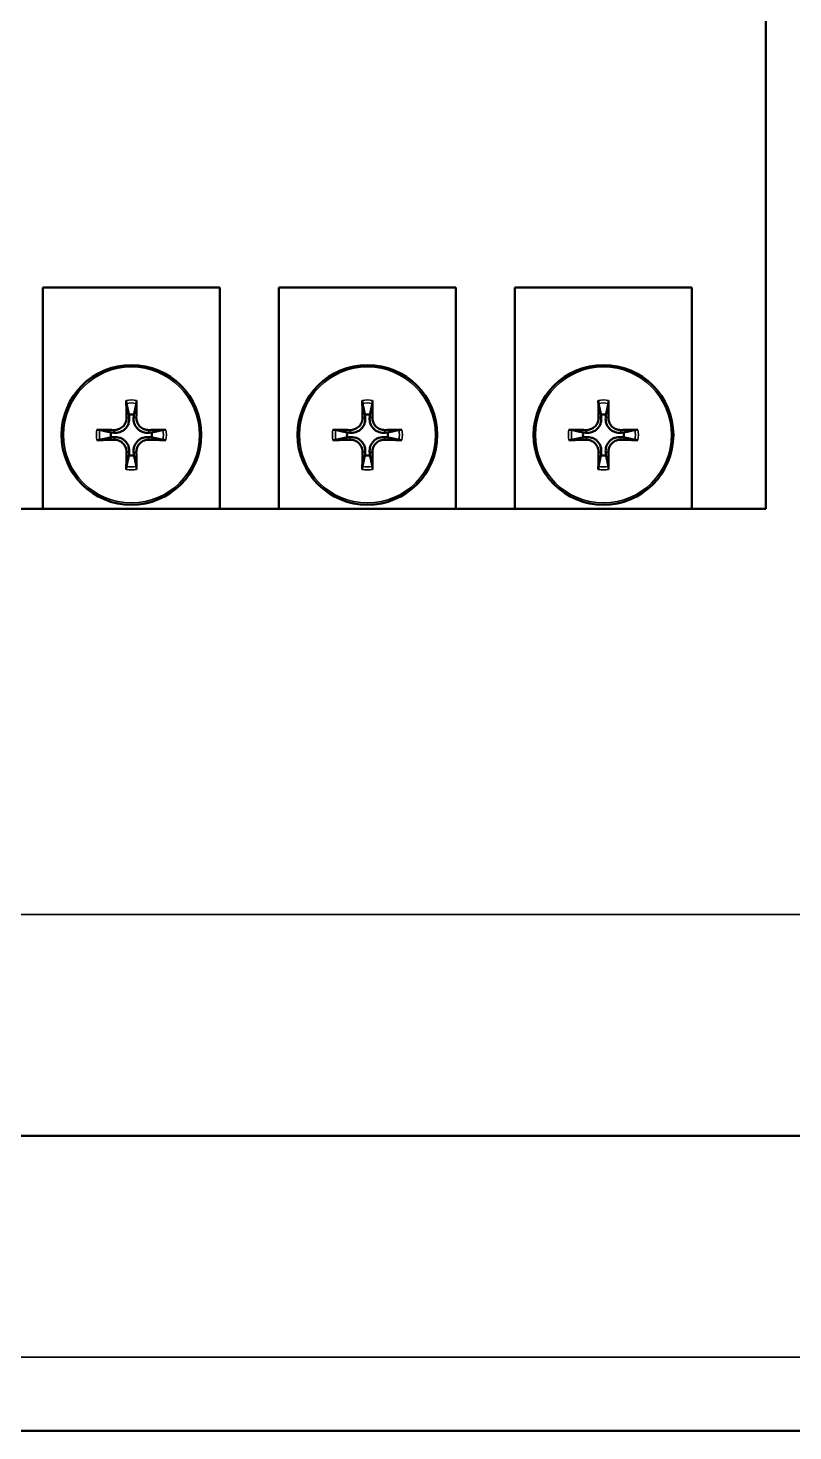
# Model space of a CAD drawing. Header units: millimetres. Extents: x 0 to 25230, y 0 to 17820.
# Drawn here: x 22126 to 22515, y 11733 to 12446 of the extents above; entities that cross this region are included whole.
import ezdxf

# ---------------------------------------------------------------- set-up
doc = ezdxf.new("R2010")
doc.units = ezdxf.units.MM
doc.header["$LTSCALE"] = 30
doc.layers.add('Видимые тонкие (ГОСТ)', color=7, linetype='Continuous', lineweight=35)
doc.layers.add('Видимый контур (ГОСТ)', color=7, linetype='Continuous', lineweight=50)

msp = doc.modelspace()

# ---------------------------------------------------------------- linework, layer by layer
at = {"layer": 'Видимые тонкие (ГОСТ)'}
for p, q in [((22175.7645, 12248.3154), (22177.136, 12248.3722)), ((22180.7421, 12248.3154), (22179.3706, 12248.3722)), ((22295.7645, 12248.3154), (22297.136, 12248.3722)), ((22300.7421, 12248.3154), (22299.3706, 12248.3722)), ((22415.7645, 12248.3154), (22417.136, 12248.3722)), ((22420.7421, 12248.3154), (22419.3706, 12248.3722)), ((22169.4741, 12242.025), (22169.4173, 12240.6535)), ((22169.4741, 12237.0474), (22169.4173, 12238.4189)), ((22187.0325, 12242.025), (22187.0893, 12240.6535)), ((22187.0325, 12237.0474), (22187.0893, 12238.4189)), ((22289.4741, 12242.025), (22289.4173, 12240.6535)), ((22289.4741, 12237.0474), (22289.4173, 12238.4189)), ((22307.0325, 12242.025), (22307.0893, 12240.6535)), ((22307.0325, 12237.0474), (22307.0893, 12238.4189)), ((22409.4741, 12242.025), (22409.4173, 12240.6535)), ((22409.4741, 12237.0474), (22409.4173, 12238.4189)), ((22427.0325, 12242.025), (22427.0893, 12240.6535)), ((22427.0325, 12237.0474), (22427.0893, 12238.4189)), ((22175.7645, 12230.757), (22177.136, 12230.7002)), ((22180.7421, 12230.757), (22179.3706, 12230.7002)), ((22295.7645, 12230.757), (22297.136, 12230.7002)), ((22300.7421, 12230.757), (22299.3706, 12230.7002)), ((22415.7645, 12230.757), (22417.136, 12230.7002)), ((22420.7421, 12230.757), (22419.3706, 12230.7002)), ((22710.7533, 11995.7862), (20790.7533, 11995.7862)), ((20790.7533, 11770.7862), (22710.7533, 11770.7862))]:
    msp.add_line(p, q, dxfattribs=at)
for centre in [(22178.2533, 12239.5362), (22298.2533, 12239.5362), (22418.2533, 12239.5362)]:
    msp.add_circle(centre, 34.57, dxfattribs=at)
for centre, radius, start, end in [((22178.2533, 12239.5362), 17.7496, 81.5059602, 98.4940398), ((22298.2533, 12239.5362), 17.7496, 81.5059602, 98.4940398), ((22418.2533, 12239.5362), 17.7496, 81.5059602, 98.4940398), ((22178.2533, 12239.5362), 16.2387, 81.1091, 98.8909), ((22298.2533, 12239.5362), 16.2387, 81.1091, 98.8909), ((22418.2533, 12239.5362), 16.2387, 81.1091, 98.8909), ((22178.2533, 12239.5362), 17.7496, 171.5059602, 188.4940398), ((22178.2533, 12239.5362), 16.2387, 171.1091, 188.8909), ((22178.2533, 12239.5362), 16.2387, 351.1091, 8.8909), ((22178.2533, 12239.5362), 17.7496, 351.5059602, 8.4940398), ((22298.2533, 12239.5362), 17.7496, 171.5059602, 188.4940398), ((22298.2533, 12239.5362), 16.2387, 171.1091, 188.8909), ((22298.2533, 12239.5362), 16.2387, 351.1091, 8.8909), ((22298.2533, 12239.5362), 17.7496, 351.5059602, 8.4940398), ((22418.2533, 12239.5362), 17.7496, 171.5059602, 188.4940398), ((22418.2533, 12239.5362), 16.2387, 171.1091, 188.8909), ((22418.2533, 12239.5362), 16.2387, 351.1091, 8.8909), ((22418.2533, 12239.5362), 17.7496, 351.5059602, 8.4940398), ((22178.2533, 12239.5362), 17.7496, 261.5059602, 278.4940398), ((22178.2533, 12239.5362), 16.2387, 261.1091, 278.8909), ((22298.2533, 12239.5362), 17.7496, 261.5059602, 278.4940398), ((22298.2533, 12239.5362), 16.2387, 261.1091, 278.8909), ((22418.2533, 12239.5362), 17.7496, 261.5059602, 278.4940398), ((22418.2533, 12239.5362), 16.2387, 261.1091, 278.8909)]:
    msp.add_arc(centre, radius, start, end, dxfattribs=at)
at = {"layer": 'Видимый контур (ГОСТ)'}
for p, q in [((22500.7533, 12202.0362), (22500.7533, 12577.0362)), ((22133.2533, 12314.5362), (22223.2533, 12314.5362)), ((22133.2533, 12202.0362), (22133.2533, 12314.5362)), ((22223.2533, 12314.5362), (22223.2533, 12202.0362)), ((22253.2533, 12314.5362), (22343.2533, 12314.5362)), ((22253.2533, 12202.0362), (22253.2533, 12314.5362)), ((22343.2533, 12314.5362), (22343.2533, 12202.0362)), ((22373.2533, 12314.5362), (22463.2533, 12314.5362)), ((22373.2533, 12202.0362), (22373.2533, 12314.5362)), ((22463.2533, 12314.5362), (22463.2533, 12202.0362)), ((22103.2533, 12202.0362), (22133.2533, 12202.0362)), ((22223.2533, 12202.0362), (22133.2533, 12202.0362)), ((22223.2533, 12202.0362), (22253.2533, 12202.0362)), ((22343.2533, 12202.0362), (22253.2533, 12202.0362)), ((22343.2533, 12202.0362), (22373.2533, 12202.0362)), ((22463.2533, 12202.0362), (22373.2533, 12202.0362)), ((22463.2533, 12202.0362), (22500.7533, 12202.0362)), ((22710.7533, 11883.2862), (20790.7533, 11883.2862)), ((20565.7533, 11733.2862), (22935.7533, 11733.2862))]:
    msp.add_line(p, q, dxfattribs=at)
for centre in [(22178.2533, 12239.5362), (22298.2533, 12239.5362), (22418.2533, 12239.5362)]:
    msp.add_circle(centre, 35.5283, dxfattribs=at)
for centre, start, end in [((22178.2533, 12239.5362), 83.1067235, 96.8932765), ((22298.2533, 12239.5362), 83.1067235, 96.8932765), ((22418.2533, 12239.5362), 83.1067235, 96.8932765), ((22178.2533, 12239.5362), 173.1067235, 186.8932765), ((22178.2533, 12239.5362), 353.1067235, 6.8932765), ((22298.2533, 12239.5362), 173.1067235, 186.8932765), ((22298.2533, 12239.5362), 353.1067235, 6.8932765), ((22418.2533, 12239.5362), 173.1067235, 186.8932765), ((22418.2533, 12239.5362), 353.1067235, 6.8932765), ((22178.2533, 12239.5362), 263.1067235, 276.8932765), ((22298.2533, 12239.5362), 263.1067235, 276.8932765), ((22418.2533, 12239.5362), 263.1067235, 276.8932765)]:
    msp.add_arc(centre, 10.4099, start, end, dxfattribs=at)
for centre, major_axis, start_param, end_param in [((22180.0759, 12239.6118), (1.9115, -46.1108), 4.31998359, 4.51888338), ((22176.4307, 12239.6118), (1.9115, 46.1108), 4.90589458, 5.10479437), ((22300.0759, 12239.6118), (1.9115, -46.1108), 4.31998359, 4.51888338), ((22296.4307, 12239.6118), (1.9115, 46.1108), 4.90589458, 5.10479437), ((22420.0759, 12239.6118), (1.9115, -46.1108), 4.31998359, 4.51888338), ((22416.4307, 12239.6118), (1.9115, 46.1108), 4.90589458, 5.10479437), ((22178.1778, 12237.7136), (-46.1108, 1.9115), 4.90589458, 5.10479437), ((22178.1778, 12241.3588), (46.1108, 1.9115), 4.31998359, 4.51888338), ((22178.3289, 12237.7136), (-46.1108, -1.9115), 4.31998359, 4.51888338), ((22178.3289, 12241.3588), (46.1108, -1.9115), 4.90589458, 5.10479437), ((22298.1778, 12237.7136), (-46.1108, 1.9115), 4.90589458, 5.10479437), ((22298.1778, 12241.3588), (46.1108, 1.9115), 4.31998359, 4.51888338), ((22298.3289, 12237.7136), (-46.1108, -1.9115), 4.31998359, 4.51888338), ((22298.3289, 12241.3588), (46.1108, -1.9115), 4.90589458, 5.10479437), ((22418.1778, 12237.7136), (-46.1108, 1.9115), 4.90589458, 5.10479437), ((22418.1778, 12241.3588), (46.1108, 1.9115), 4.31998359, 4.51888338), ((22418.3289, 12237.7136), (-46.1108, -1.9115), 4.31998359, 4.51888338), ((22418.3289, 12241.3588), (46.1108, -1.9115), 4.90589458, 5.10479437), ((22180.0759, 12239.4607), (-1.9115, -46.1108), 4.90589458, 5.10479437), ((22176.4307, 12239.4607), (-1.9115, 46.1108), 4.31998359, 4.51888338), ((22300.0759, 12239.4607), (-1.9115, -46.1108), 4.90589458, 5.10479437), ((22296.4307, 12239.4607), (-1.9115, 46.1108), 4.31998359, 4.51888338), ((22420.0759, 12239.4607), (-1.9115, -46.1108), 4.90589458, 5.10479437), ((22416.4307, 12239.4607), (-1.9115, 46.1108), 4.31998359, 4.51888338)]:
    msp.add_ellipse(centre, major_axis=major_axis, ratio=0.08715574, start_param=start_param, end_param=end_param, dxfattribs=at)
for points, knots in [([(22175.7436, 12255.5798), (22175.7315, 12255.6359), (22175.7184, 12255.715), (22175.6943, 12255.9006), (22175.6798, 12256.0453), (22175.6588, 12256.3148), (22175.6487, 12256.4872), (22175.6365, 12256.7805), (22175.6323, 12256.9533), (22175.6316, 12257.0898), (22175.6316, 12257.0905), (22175.6316, 12257.0912)], [0.0537677247, 0.0537677247, 0.0537677247, 0.0537677247, 0.0585238557, 0.0585238557, 0.0643561072, 0.0643561072, 0.0702242266, 0.0702242266, 0.0760973831, 0.0760973831, 0.0761265406, 0.0761265406, 0.0761265406, 0.0761265406]), ([(22180.875, 12257.0912), (22180.875, 12257.0905), (22180.875, 12257.0898), (22180.8743, 12256.9533), (22180.8701, 12256.7805), (22180.8579, 12256.4872), (22180.8478, 12256.3148), (22180.8268, 12256.0453), (22180.8123, 12255.9006), (22180.7882, 12255.715), (22180.7751, 12255.6359), (22180.7631, 12255.5798)], [0.0175968524, 0.0175968524, 0.0175968524, 0.0175968524, 0.0176260099, 0.0176260099, 0.0234991663, 0.0234991663, 0.0293672857, 0.0293672857, 0.0351995373, 0.0351995373, 0.0399556683, 0.0399556683, 0.0399556683, 0.0399556683]), ([(22295.7436, 12255.5798), (22295.7315, 12255.6359), (22295.7184, 12255.715), (22295.6943, 12255.9006), (22295.6798, 12256.0453), (22295.6588, 12256.3148), (22295.6487, 12256.4872), (22295.6365, 12256.7805), (22295.6323, 12256.9533), (22295.6316, 12257.0898), (22295.6316, 12257.0905), (22295.6316, 12257.0912)], [0.0537677247, 0.0537677247, 0.0537677247, 0.0537677247, 0.0585238557, 0.0585238557, 0.0643561072, 0.0643561072, 0.0702242266, 0.0702242266, 0.0760973831, 0.0760973831, 0.0761265406, 0.0761265406, 0.0761265406, 0.0761265406]), ([(22300.875, 12257.0912), (22300.875, 12257.0905), (22300.875, 12257.0898), (22300.8743, 12256.9533), (22300.8701, 12256.7805), (22300.8579, 12256.4872), (22300.8478, 12256.3148), (22300.8268, 12256.0453), (22300.8123, 12255.9006), (22300.7882, 12255.715), (22300.7751, 12255.6359), (22300.7631, 12255.5798)], [0.0175968524, 0.0175968524, 0.0175968524, 0.0175968524, 0.0176260099, 0.0176260099, 0.0234991663, 0.0234991663, 0.0293672857, 0.0293672857, 0.0351995373, 0.0351995373, 0.0399556683, 0.0399556683, 0.0399556683, 0.0399556683]), ([(22415.7436, 12255.5798), (22415.7315, 12255.6359), (22415.7184, 12255.715), (22415.6943, 12255.9006), (22415.6798, 12256.0453), (22415.6588, 12256.3148), (22415.6487, 12256.4872), (22415.6365, 12256.7805), (22415.6323, 12256.9533), (22415.6316, 12257.0898), (22415.6316, 12257.0905), (22415.6316, 12257.0912)], [0.0537677247, 0.0537677247, 0.0537677247, 0.0537677247, 0.0585238557, 0.0585238557, 0.0643561072, 0.0643561072, 0.0702242266, 0.0702242266, 0.0760973831, 0.0760973831, 0.0761265406, 0.0761265406, 0.0761265406, 0.0761265406]), ([(22420.875, 12257.0912), (22420.875, 12257.0905), (22420.875, 12257.0898), (22420.8743, 12256.9533), (22420.8701, 12256.7805), (22420.8579, 12256.4872), (22420.8478, 12256.3148), (22420.8268, 12256.0453), (22420.8123, 12255.9006), (22420.7882, 12255.715), (22420.7751, 12255.6359), (22420.7631, 12255.5798)], [0.0175968524, 0.0175968524, 0.0175968524, 0.0175968524, 0.0176260099, 0.0176260099, 0.0234991663, 0.0234991663, 0.0293672857, 0.0293672857, 0.0351995373, 0.0351995373, 0.0399556683, 0.0399556683, 0.0399556683, 0.0399556683]), ([(22177.136, 12248.3722), (22177.2188, 12247.4338), (22177.1193, 12246.4338), (22176.6552, 12244.9753), (22176.4326, 12244.4754), (22175.8685, 12243.5294), (22175.5266, 12243.0825), (22174.707, 12242.2629), (22174.2601, 12241.921), (22173.3141, 12241.3569), (22172.8143, 12241.1343), (22171.3557, 12240.6703), (22170.3557, 12240.5708), (22169.4173, 12240.6535)], [0.446186946, 0.446186946, 0.446186946, 0.446186946, 0.488401417, 0.488401417, 0.511582882, 0.511582882, 0.534764347, 0.534764347, 0.557945812, 0.557945812, 0.581127277, 0.581127277, 0.623341748, 0.623341748, 0.623341748, 0.623341748]), ([(22175.7645, 12248.3154), (22175.7827, 12247.5683), (22175.6574, 12246.7609), (22175.0931, 12245.2559), (22174.6539, 12244.5583), (22173.623, 12243.4416), (22172.9649, 12242.9489), (22171.5134, 12242.2661), (22170.7199, 12242.0758), (22169.8099, 12242.0238), (22169.6427, 12242.0209), (22169.4741, 12242.025)], [0, 0, 0, 0, 0.030457985, 0.030457985, 0.06091597, 0.06091597, 0.091255302, 0.091255302, 0.121594635, 0.121594635, 0.12829742, 0.12829742, 0.12829742, 0.12829742]), ([(22187.0893, 12240.6535), (22186.1509, 12240.5708), (22185.1509, 12240.6703), (22183.6924, 12241.1343), (22183.1925, 12241.3569), (22182.2465, 12241.921), (22181.7996, 12242.2629), (22180.98, 12243.0825), (22180.6381, 12243.5294), (22180.074, 12244.4754), (22179.8514, 12244.9753), (22179.3874, 12246.4338), (22179.2879, 12247.4338), (22179.3706, 12248.3722)], [0.446186946, 0.446186946, 0.446186946, 0.446186946, 0.488401417, 0.488401417, 0.511582882, 0.511582882, 0.534764347, 0.534764347, 0.557945812, 0.557945812, 0.581127277, 0.581127277, 0.623341748, 0.623341748, 0.623341748, 0.623341748]), ([(22187.0325, 12242.025), (22186.2854, 12242.0068), (22185.478, 12242.1321), (22183.973, 12242.6965), (22183.2754, 12243.1356), (22182.1587, 12244.1666), (22181.666, 12244.8246), (22180.9832, 12246.2761), (22180.7929, 12247.0696), (22180.7409, 12247.9796), (22180.738, 12248.1468), (22180.7421, 12248.3154)], [0, 0, 0, 0, 0.030457985, 0.030457985, 0.06091597, 0.06091597, 0.091255302, 0.091255302, 0.121594635, 0.121594635, 0.12829742, 0.12829742, 0.12829742, 0.12829742]), ([(22297.136, 12248.3722), (22297.2188, 12247.4338), (22297.1193, 12246.4338), (22296.6552, 12244.9753), (22296.4326, 12244.4754), (22295.8685, 12243.5294), (22295.5266, 12243.0825), (22294.707, 12242.2629), (22294.2601, 12241.921), (22293.3141, 12241.3569), (22292.8143, 12241.1343), (22291.3557, 12240.6703), (22290.3557, 12240.5708), (22289.4173, 12240.6535)], [0.446186946, 0.446186946, 0.446186946, 0.446186946, 0.488401417, 0.488401417, 0.511582882, 0.511582882, 0.534764347, 0.534764347, 0.557945812, 0.557945812, 0.581127277, 0.581127277, 0.623341748, 0.623341748, 0.623341748, 0.623341748]), ([(22295.7645, 12248.3154), (22295.7827, 12247.5683), (22295.6574, 12246.7609), (22295.0931, 12245.2559), (22294.6539, 12244.5583), (22293.623, 12243.4416), (22292.9649, 12242.9489), (22291.5134, 12242.2661), (22290.7199, 12242.0758), (22289.8099, 12242.0238), (22289.6427, 12242.0209), (22289.4741, 12242.025)], [0, 0, 0, 0, 0.030457985, 0.030457985, 0.06091597, 0.06091597, 0.091255302, 0.091255302, 0.121594635, 0.121594635, 0.12829742, 0.12829742, 0.12829742, 0.12829742]), ([(22307.0893, 12240.6535), (22306.1509, 12240.5708), (22305.1509, 12240.6703), (22303.6924, 12241.1343), (22303.1925, 12241.3569), (22302.2465, 12241.921), (22301.7996, 12242.2629), (22300.98, 12243.0825), (22300.6381, 12243.5294), (22300.074, 12244.4754), (22299.8514, 12244.9753), (22299.3874, 12246.4338), (22299.2879, 12247.4338), (22299.3706, 12248.3722)], [0.446186946, 0.446186946, 0.446186946, 0.446186946, 0.488401417, 0.488401417, 0.511582882, 0.511582882, 0.534764347, 0.534764347, 0.557945812, 0.557945812, 0.581127277, 0.581127277, 0.623341748, 0.623341748, 0.623341748, 0.623341748]), ([(22307.0325, 12242.025), (22306.2854, 12242.0068), (22305.478, 12242.1321), (22303.973, 12242.6965), (22303.2754, 12243.1356), (22302.1587, 12244.1666), (22301.666, 12244.8246), (22300.9832, 12246.2761), (22300.7929, 12247.0696), (22300.7409, 12247.9796), (22300.738, 12248.1468), (22300.7421, 12248.3154)], [0, 0, 0, 0, 0.030457985, 0.030457985, 0.06091597, 0.06091597, 0.091255302, 0.091255302, 0.121594635, 0.121594635, 0.12829742, 0.12829742, 0.12829742, 0.12829742]), ([(22417.136, 12248.3722), (22417.2188, 12247.4338), (22417.1193, 12246.4338), (22416.6552, 12244.9753), (22416.4326, 12244.4754), (22415.8685, 12243.5294), (22415.5266, 12243.0825), (22414.707, 12242.2629), (22414.2601, 12241.921), (22413.3141, 12241.3569), (22412.8143, 12241.1343), (22411.3557, 12240.6703), (22410.3557, 12240.5708), (22409.4173, 12240.6535)], [0.446186946, 0.446186946, 0.446186946, 0.446186946, 0.488401417, 0.488401417, 0.511582882, 0.511582882, 0.534764347, 0.534764347, 0.557945812, 0.557945812, 0.581127277, 0.581127277, 0.623341748, 0.623341748, 0.623341748, 0.623341748]), ([(22415.7645, 12248.3154), (22415.7827, 12247.5683), (22415.6574, 12246.7609), (22415.0931, 12245.2559), (22414.6539, 12244.5583), (22413.623, 12243.4416), (22412.9649, 12242.9489), (22411.5134, 12242.2661), (22410.7199, 12242.0758), (22409.8099, 12242.0238), (22409.6427, 12242.0209), (22409.4741, 12242.025)], [0, 0, 0, 0, 0.030457985, 0.030457985, 0.06091597, 0.06091597, 0.091255302, 0.091255302, 0.121594635, 0.121594635, 0.12829742, 0.12829742, 0.12829742, 0.12829742]), ([(22427.0893, 12240.6535), (22426.1509, 12240.5708), (22425.1509, 12240.6703), (22423.6924, 12241.1343), (22423.1925, 12241.3569), (22422.2465, 12241.921), (22421.7996, 12242.2629), (22420.98, 12243.0825), (22420.6381, 12243.5294), (22420.074, 12244.4754), (22419.8514, 12244.9753), (22419.3874, 12246.4338), (22419.2879, 12247.4338), (22419.3706, 12248.3722)], [0.446186946, 0.446186946, 0.446186946, 0.446186946, 0.488401417, 0.488401417, 0.511582882, 0.511582882, 0.534764347, 0.534764347, 0.557945812, 0.557945812, 0.581127277, 0.581127277, 0.623341748, 0.623341748, 0.623341748, 0.623341748]), ([(22427.0325, 12242.025), (22426.2854, 12242.0068), (22425.478, 12242.1321), (22423.973, 12242.6965), (22423.2754, 12243.1356), (22422.1587, 12244.1666), (22421.666, 12244.8246), (22420.9832, 12246.2761), (22420.7929, 12247.0696), (22420.7409, 12247.9796), (22420.738, 12248.1468), (22420.7421, 12248.3154)], [0, 0, 0, 0, 0.030457985, 0.030457985, 0.06091597, 0.06091597, 0.091255302, 0.091255302, 0.121594635, 0.121594635, 0.12829742, 0.12829742, 0.12829742, 0.12829742]), ([(22160.6984, 12242.1579), (22160.699, 12242.1579), (22160.6997, 12242.1579), (22160.8362, 12242.1572), (22161.009, 12242.153), (22161.3023, 12242.1408), (22161.4747, 12242.1307), (22161.7442, 12242.1097), (22161.889, 12242.0952), (22162.0745, 12242.0711), (22162.1536, 12242.058), (22162.2097, 12242.046)], [0.0175968524, 0.0175968524, 0.0175968524, 0.0175968524, 0.0176260099, 0.0176260099, 0.0234991663, 0.0234991663, 0.0293672857, 0.0293672857, 0.0351995373, 0.0351995373, 0.0399556683, 0.0399556683, 0.0399556683, 0.0399556683]), ([(22162.2097, 12237.0265), (22162.1536, 12237.0144), (22162.0745, 12237.0013), (22161.889, 12236.9772), (22161.7442, 12236.9627), (22161.4747, 12236.9417), (22161.3023, 12236.9316), (22161.009, 12236.9194), (22160.8362, 12236.9152), (22160.6997, 12236.9145), (22160.699, 12236.9145), (22160.6984, 12236.9145)], [0.0537677247, 0.0537677247, 0.0537677247, 0.0537677247, 0.0585238557, 0.0585238557, 0.0643561072, 0.0643561072, 0.0702242266, 0.0702242266, 0.0760973831, 0.0760973831, 0.0761265406, 0.0761265406, 0.0761265406, 0.0761265406]), ([(22169.4173, 12238.4189), (22170.3557, 12238.5017), (22171.3557, 12238.4022), (22172.8143, 12237.9381), (22173.3141, 12237.7155), (22174.2601, 12237.1514), (22174.707, 12236.8095), (22175.5266, 12235.9899), (22175.8685, 12235.543), (22176.4326, 12234.597), (22176.6552, 12234.0972), (22177.1193, 12232.6386), (22177.2188, 12231.6386), (22177.136, 12230.7002)], [0.446186946, 0.446186946, 0.446186946, 0.446186946, 0.488401417, 0.488401417, 0.511582882, 0.511582882, 0.534764347, 0.534764347, 0.557945812, 0.557945812, 0.581127277, 0.581127277, 0.623341748, 0.623341748, 0.623341748, 0.623341748]), ([(22169.4741, 12237.0474), (22170.2212, 12237.0656), (22171.0287, 12236.9403), (22172.5337, 12236.376), (22173.2312, 12235.9368), (22174.3479, 12234.9059), (22174.8406, 12234.2478), (22175.5234, 12232.7963), (22175.7137, 12232.0029), (22175.7657, 12231.0928), (22175.7686, 12230.9256), (22175.7645, 12230.757)], [0, 0, 0, 0, 0.030457985, 0.030457985, 0.06091597, 0.06091597, 0.091255302, 0.091255302, 0.121594635, 0.121594635, 0.12829742, 0.12829742, 0.12829742, 0.12829742]), ([(22179.3706, 12230.7002), (22179.2879, 12231.6386), (22179.3874, 12232.6386), (22179.8514, 12234.0972), (22180.074, 12234.597), (22180.6381, 12235.543), (22180.98, 12235.9899), (22181.7996, 12236.8095), (22182.2465, 12237.1514), (22183.1925, 12237.7155), (22183.6924, 12237.9381), (22185.1509, 12238.4022), (22186.1509, 12238.5017), (22187.0893, 12238.4189)], [0.446186946, 0.446186946, 0.446186946, 0.446186946, 0.488401417, 0.488401417, 0.511582882, 0.511582882, 0.534764347, 0.534764347, 0.557945812, 0.557945812, 0.581127277, 0.581127277, 0.623341748, 0.623341748, 0.623341748, 0.623341748]), ([(22180.7421, 12230.757), (22180.7239, 12231.5041), (22180.8492, 12232.3116), (22181.4136, 12233.8166), (22181.8527, 12234.5141), (22182.8837, 12235.6308), (22183.5417, 12236.1235), (22184.9932, 12236.8063), (22185.7867, 12236.9966), (22186.6967, 12237.0486), (22186.8639, 12237.0515), (22187.0325, 12237.0474)], [0, 0, 0, 0, 0.030457985, 0.030457985, 0.06091597, 0.06091597, 0.091255302, 0.091255302, 0.121594635, 0.121594635, 0.12829742, 0.12829742, 0.12829742, 0.12829742]), ([(22194.2969, 12242.046), (22194.353, 12242.058), (22194.4321, 12242.0711), (22194.6176, 12242.0952), (22194.7624, 12242.1097), (22195.0319, 12242.1307), (22195.2043, 12242.1408), (22195.4976, 12242.153), (22195.6704, 12242.1572), (22195.8069, 12242.1579), (22195.8076, 12242.1579), (22195.8083, 12242.1579)], [0.0537677247, 0.0537677247, 0.0537677247, 0.0537677247, 0.0585238557, 0.0585238557, 0.0643561072, 0.0643561072, 0.0702242266, 0.0702242266, 0.0760973831, 0.0760973831, 0.0761265406, 0.0761265406, 0.0761265406, 0.0761265406]), ([(22195.8083, 12236.9145), (22195.8076, 12236.9145), (22195.8069, 12236.9145), (22195.6704, 12236.9152), (22195.4976, 12236.9194), (22195.2043, 12236.9316), (22195.0319, 12236.9417), (22194.7624, 12236.9627), (22194.6176, 12236.9772), (22194.4321, 12237.0013), (22194.353, 12237.0144), (22194.2969, 12237.0265)], [0.0175968524, 0.0175968524, 0.0175968524, 0.0175968524, 0.0176260099, 0.0176260099, 0.0234991663, 0.0234991663, 0.0293672857, 0.0293672857, 0.0351995373, 0.0351995373, 0.0399556683, 0.0399556683, 0.0399556683, 0.0399556683]), ([(22280.6984, 12242.1579), (22280.699, 12242.1579), (22280.6997, 12242.1579), (22280.8362, 12242.1572), (22281.009, 12242.153), (22281.3023, 12242.1408), (22281.4747, 12242.1307), (22281.7442, 12242.1097), (22281.889, 12242.0952), (22282.0745, 12242.0711), (22282.1536, 12242.058), (22282.2097, 12242.046)], [0.0175968524, 0.0175968524, 0.0175968524, 0.0175968524, 0.0176260099, 0.0176260099, 0.0234991663, 0.0234991663, 0.0293672857, 0.0293672857, 0.0351995373, 0.0351995373, 0.0399556683, 0.0399556683, 0.0399556683, 0.0399556683]), ([(22282.2097, 12237.0265), (22282.1536, 12237.0144), (22282.0745, 12237.0013), (22281.889, 12236.9772), (22281.7442, 12236.9627), (22281.4747, 12236.9417), (22281.3023, 12236.9316), (22281.009, 12236.9194), (22280.8362, 12236.9152), (22280.6997, 12236.9145), (22280.699, 12236.9145), (22280.6984, 12236.9145)], [0.0537677247, 0.0537677247, 0.0537677247, 0.0537677247, 0.0585238557, 0.0585238557, 0.0643561072, 0.0643561072, 0.0702242266, 0.0702242266, 0.0760973831, 0.0760973831, 0.0761265406, 0.0761265406, 0.0761265406, 0.0761265406]), ([(22289.4173, 12238.4189), (22290.3557, 12238.5017), (22291.3557, 12238.4022), (22292.8143, 12237.9381), (22293.3141, 12237.7155), (22294.2601, 12237.1514), (22294.707, 12236.8095), (22295.5266, 12235.9899), (22295.8685, 12235.543), (22296.4326, 12234.597), (22296.6552, 12234.0972), (22297.1193, 12232.6386), (22297.2188, 12231.6386), (22297.136, 12230.7002)], [0.446186946, 0.446186946, 0.446186946, 0.446186946, 0.488401417, 0.488401417, 0.511582882, 0.511582882, 0.534764347, 0.534764347, 0.557945812, 0.557945812, 0.581127277, 0.581127277, 0.623341748, 0.623341748, 0.623341748, 0.623341748]), ([(22289.4741, 12237.0474), (22290.2212, 12237.0656), (22291.0287, 12236.9403), (22292.5337, 12236.376), (22293.2312, 12235.9368), (22294.3479, 12234.9059), (22294.8406, 12234.2478), (22295.5234, 12232.7963), (22295.7137, 12232.0029), (22295.7657, 12231.0928), (22295.7686, 12230.9256), (22295.7645, 12230.757)], [0, 0, 0, 0, 0.030457985, 0.030457985, 0.06091597, 0.06091597, 0.091255302, 0.091255302, 0.121594635, 0.121594635, 0.12829742, 0.12829742, 0.12829742, 0.12829742]), ([(22299.3706, 12230.7002), (22299.2879, 12231.6386), (22299.3874, 12232.6386), (22299.8514, 12234.0972), (22300.074, 12234.597), (22300.6381, 12235.543), (22300.98, 12235.9899), (22301.7996, 12236.8095), (22302.2465, 12237.1514), (22303.1925, 12237.7155), (22303.6924, 12237.9381), (22305.1509, 12238.4022), (22306.1509, 12238.5017), (22307.0893, 12238.4189)], [0.446186946, 0.446186946, 0.446186946, 0.446186946, 0.488401417, 0.488401417, 0.511582882, 0.511582882, 0.534764347, 0.534764347, 0.557945812, 0.557945812, 0.581127277, 0.581127277, 0.623341748, 0.623341748, 0.623341748, 0.623341748]), ([(22300.7421, 12230.757), (22300.7239, 12231.5041), (22300.8492, 12232.3116), (22301.4136, 12233.8166), (22301.8527, 12234.5141), (22302.8837, 12235.6308), (22303.5417, 12236.1235), (22304.9932, 12236.8063), (22305.7867, 12236.9966), (22306.6967, 12237.0486), (22306.8639, 12237.0515), (22307.0325, 12237.0474)], [0, 0, 0, 0, 0.030457985, 0.030457985, 0.06091597, 0.06091597, 0.091255302, 0.091255302, 0.121594635, 0.121594635, 0.12829742, 0.12829742, 0.12829742, 0.12829742]), ([(22314.2969, 12242.046), (22314.353, 12242.058), (22314.4321, 12242.0711), (22314.6176, 12242.0952), (22314.7624, 12242.1097), (22315.0319, 12242.1307), (22315.2043, 12242.1408), (22315.4976, 12242.153), (22315.6704, 12242.1572), (22315.8069, 12242.1579), (22315.8076, 12242.1579), (22315.8083, 12242.1579)], [0.0537677247, 0.0537677247, 0.0537677247, 0.0537677247, 0.0585238557, 0.0585238557, 0.0643561072, 0.0643561072, 0.0702242266, 0.0702242266, 0.0760973831, 0.0760973831, 0.0761265406, 0.0761265406, 0.0761265406, 0.0761265406]), ([(22315.8083, 12236.9145), (22315.8076, 12236.9145), (22315.8069, 12236.9145), (22315.6704, 12236.9152), (22315.4976, 12236.9194), (22315.2043, 12236.9316), (22315.0319, 12236.9417), (22314.7624, 12236.9627), (22314.6176, 12236.9772), (22314.4321, 12237.0013), (22314.353, 12237.0144), (22314.2969, 12237.0265)], [0.0175968524, 0.0175968524, 0.0175968524, 0.0175968524, 0.0176260099, 0.0176260099, 0.0234991663, 0.0234991663, 0.0293672857, 0.0293672857, 0.0351995373, 0.0351995373, 0.0399556683, 0.0399556683, 0.0399556683, 0.0399556683]), ([(22400.6984, 12242.1579), (22400.699, 12242.1579), (22400.6997, 12242.1579), (22400.8362, 12242.1572), (22401.009, 12242.153), (22401.3023, 12242.1408), (22401.4747, 12242.1307), (22401.7442, 12242.1097), (22401.889, 12242.0952), (22402.0745, 12242.0711), (22402.1536, 12242.058), (22402.2097, 12242.046)], [0.0175968524, 0.0175968524, 0.0175968524, 0.0175968524, 0.0176260099, 0.0176260099, 0.0234991663, 0.0234991663, 0.0293672857, 0.0293672857, 0.0351995373, 0.0351995373, 0.0399556683, 0.0399556683, 0.0399556683, 0.0399556683]), ([(22402.2097, 12237.0265), (22402.1536, 12237.0144), (22402.0745, 12237.0013), (22401.889, 12236.9772), (22401.7442, 12236.9627), (22401.4747, 12236.9417), (22401.3023, 12236.9316), (22401.009, 12236.9194), (22400.8362, 12236.9152), (22400.6997, 12236.9145), (22400.699, 12236.9145), (22400.6984, 12236.9145)], [0.0537677247, 0.0537677247, 0.0537677247, 0.0537677247, 0.0585238557, 0.0585238557, 0.0643561072, 0.0643561072, 0.0702242266, 0.0702242266, 0.0760973831, 0.0760973831, 0.0761265406, 0.0761265406, 0.0761265406, 0.0761265406]), ([(22409.4173, 12238.4189), (22410.3557, 12238.5017), (22411.3557, 12238.4022), (22412.8143, 12237.9381), (22413.3141, 12237.7155), (22414.2601, 12237.1514), (22414.707, 12236.8095), (22415.5266, 12235.9899), (22415.8685, 12235.543), (22416.4326, 12234.597), (22416.6552, 12234.0972), (22417.1193, 12232.6386), (22417.2188, 12231.6386), (22417.136, 12230.7002)], [0.446186946, 0.446186946, 0.446186946, 0.446186946, 0.488401417, 0.488401417, 0.511582882, 0.511582882, 0.534764347, 0.534764347, 0.557945812, 0.557945812, 0.581127277, 0.581127277, 0.623341748, 0.623341748, 0.623341748, 0.623341748]), ([(22409.4741, 12237.0474), (22410.2212, 12237.0656), (22411.0287, 12236.9403), (22412.5337, 12236.376), (22413.2312, 12235.9368), (22414.3479, 12234.9059), (22414.8406, 12234.2478), (22415.5234, 12232.7963), (22415.7137, 12232.0029), (22415.7657, 12231.0928), (22415.7686, 12230.9256), (22415.7645, 12230.757)], [0, 0, 0, 0, 0.030457985, 0.030457985, 0.06091597, 0.06091597, 0.091255302, 0.091255302, 0.121594635, 0.121594635, 0.12829742, 0.12829742, 0.12829742, 0.12829742]), ([(22419.3706, 12230.7002), (22419.2879, 12231.6386), (22419.3874, 12232.6386), (22419.8514, 12234.0972), (22420.074, 12234.597), (22420.6381, 12235.543), (22420.98, 12235.9899), (22421.7996, 12236.8095), (22422.2465, 12237.1514), (22423.1925, 12237.7155), (22423.6924, 12237.9381), (22425.1509, 12238.4022), (22426.1509, 12238.5017), (22427.0893, 12238.4189)], [0.446186946, 0.446186946, 0.446186946, 0.446186946, 0.488401417, 0.488401417, 0.511582882, 0.511582882, 0.534764347, 0.534764347, 0.557945812, 0.557945812, 0.581127277, 0.581127277, 0.623341748, 0.623341748, 0.623341748, 0.623341748]), ([(22420.7421, 12230.757), (22420.7239, 12231.5041), (22420.8492, 12232.3116), (22421.4136, 12233.8166), (22421.8527, 12234.5141), (22422.8837, 12235.6308), (22423.5417, 12236.1235), (22424.9932, 12236.8063), (22425.7867, 12236.9966), (22426.6967, 12237.0486), (22426.8639, 12237.0515), (22427.0325, 12237.0474)], [0, 0, 0, 0, 0.030457985, 0.030457985, 0.06091597, 0.06091597, 0.091255302, 0.091255302, 0.121594635, 0.121594635, 0.12829742, 0.12829742, 0.12829742, 0.12829742]), ([(22434.2969, 12242.046), (22434.353, 12242.058), (22434.4321, 12242.0711), (22434.6176, 12242.0952), (22434.7624, 12242.1097), (22435.0319, 12242.1307), (22435.2043, 12242.1408), (22435.4976, 12242.153), (22435.6704, 12242.1572), (22435.8069, 12242.1579), (22435.8076, 12242.1579), (22435.8083, 12242.1579)], [0.0537677247, 0.0537677247, 0.0537677247, 0.0537677247, 0.0585238557, 0.0585238557, 0.0643561072, 0.0643561072, 0.0702242266, 0.0702242266, 0.0760973831, 0.0760973831, 0.0761265406, 0.0761265406, 0.0761265406, 0.0761265406]), ([(22435.8083, 12236.9145), (22435.8076, 12236.9145), (22435.8069, 12236.9145), (22435.6704, 12236.9152), (22435.4976, 12236.9194), (22435.2043, 12236.9316), (22435.0319, 12236.9417), (22434.7624, 12236.9627), (22434.6176, 12236.9772), (22434.4321, 12237.0013), (22434.353, 12237.0144), (22434.2969, 12237.0265)], [0.0175968524, 0.0175968524, 0.0175968524, 0.0175968524, 0.0176260099, 0.0176260099, 0.0234991663, 0.0234991663, 0.0293672857, 0.0293672857, 0.0351995373, 0.0351995373, 0.0399556683, 0.0399556683, 0.0399556683, 0.0399556683]), ([(22175.6316, 12221.9813), (22175.6316, 12221.9819), (22175.6316, 12221.9826), (22175.6323, 12222.1191), (22175.6365, 12222.2919), (22175.6487, 12222.5852), (22175.6588, 12222.7576), (22175.6798, 12223.0271), (22175.6943, 12223.1719), (22175.7184, 12223.3574), (22175.7315, 12223.4365), (22175.7436, 12223.4926)], [0.0175968524, 0.0175968524, 0.0175968524, 0.0175968524, 0.0176260099, 0.0176260099, 0.0234991663, 0.0234991663, 0.0293672857, 0.0293672857, 0.0351995373, 0.0351995373, 0.0399556683, 0.0399556683, 0.0399556683, 0.0399556683]), ([(22180.7631, 12223.4926), (22180.7751, 12223.4365), (22180.7882, 12223.3574), (22180.8123, 12223.1719), (22180.8268, 12223.0271), (22180.8478, 12222.7576), (22180.8579, 12222.5852), (22180.8701, 12222.2919), (22180.8743, 12222.1191), (22180.875, 12221.9826), (22180.875, 12221.9819), (22180.875, 12221.9813)], [0.0537677247, 0.0537677247, 0.0537677247, 0.0537677247, 0.0585238557, 0.0585238557, 0.0643561072, 0.0643561072, 0.0702242266, 0.0702242266, 0.0760973831, 0.0760973831, 0.0761265406, 0.0761265406, 0.0761265406, 0.0761265406]), ([(22295.6316, 12221.9813), (22295.6316, 12221.9819), (22295.6316, 12221.9826), (22295.6323, 12222.1191), (22295.6365, 12222.2919), (22295.6487, 12222.5852), (22295.6588, 12222.7576), (22295.6798, 12223.0271), (22295.6943, 12223.1719), (22295.7184, 12223.3574), (22295.7315, 12223.4365), (22295.7436, 12223.4926)], [0.0175968524, 0.0175968524, 0.0175968524, 0.0175968524, 0.0176260099, 0.0176260099, 0.0234991663, 0.0234991663, 0.0293672857, 0.0293672857, 0.0351995373, 0.0351995373, 0.0399556683, 0.0399556683, 0.0399556683, 0.0399556683]), ([(22300.7631, 12223.4926), (22300.7751, 12223.4365), (22300.7882, 12223.3574), (22300.8123, 12223.1719), (22300.8268, 12223.0271), (22300.8478, 12222.7576), (22300.8579, 12222.5852), (22300.8701, 12222.2919), (22300.8743, 12222.1191), (22300.875, 12221.9826), (22300.875, 12221.9819), (22300.875, 12221.9813)], [0.0537677247, 0.0537677247, 0.0537677247, 0.0537677247, 0.0585238557, 0.0585238557, 0.0643561072, 0.0643561072, 0.0702242266, 0.0702242266, 0.0760973831, 0.0760973831, 0.0761265406, 0.0761265406, 0.0761265406, 0.0761265406]), ([(22415.6316, 12221.9813), (22415.6316, 12221.9819), (22415.6316, 12221.9826), (22415.6323, 12222.1191), (22415.6365, 12222.2919), (22415.6487, 12222.5852), (22415.6588, 12222.7576), (22415.6798, 12223.0271), (22415.6943, 12223.1719), (22415.7184, 12223.3574), (22415.7315, 12223.4365), (22415.7436, 12223.4926)], [0.0175968524, 0.0175968524, 0.0175968524, 0.0175968524, 0.0176260099, 0.0176260099, 0.0234991663, 0.0234991663, 0.0293672857, 0.0293672857, 0.0351995373, 0.0351995373, 0.0399556683, 0.0399556683, 0.0399556683, 0.0399556683]), ([(22420.7631, 12223.4926), (22420.7751, 12223.4365), (22420.7882, 12223.3574), (22420.8123, 12223.1719), (22420.8268, 12223.0271), (22420.8478, 12222.7576), (22420.8579, 12222.5852), (22420.8701, 12222.2919), (22420.8743, 12222.1191), (22420.875, 12221.9826), (22420.875, 12221.9819), (22420.875, 12221.9813)], [0.0537677247, 0.0537677247, 0.0537677247, 0.0537677247, 0.0585238557, 0.0585238557, 0.0643561072, 0.0643561072, 0.0702242266, 0.0702242266, 0.0760973831, 0.0760973831, 0.0761265406, 0.0761265406, 0.0761265406, 0.0761265406])]:
    msp.add_open_spline(points, degree=3, knots=knots, dxfattribs=at)
for points, weights in [([(22175.7436, 12255.5798), (22176.5104, 12252.1095), (22177.0039, 12249.8709)], [1.00320831443, 1.02592339275, 1]), ([(22179.5027, 12249.8709), (22179.9962, 12252.1095), (22180.7631, 12255.5798)], [1, 1.02592339271, 1.00320831442]), ([(22295.7436, 12255.5798), (22296.5104, 12252.1095), (22297.0039, 12249.8709)], [1.00320831443, 1.02592339275, 1]), ([(22299.5027, 12249.8709), (22299.9962, 12252.1095), (22300.7631, 12255.5798)], [1, 1.02592339271, 1.00320831442]), ([(22415.7436, 12255.5798), (22416.5104, 12252.1095), (22417.0039, 12249.8709)], [1.00320831443, 1.02592339275, 1]), ([(22419.5027, 12249.8709), (22419.9962, 12252.1095), (22420.7631, 12255.5798)], [1, 1.02592339271, 1.00320831442]), ([(22177.0039, 12249.8709), (22177.0751, 12249.0632), (22177.136, 12248.3722)], [1, 1.08169453893, 1.16294215246]), ([(22179.3706, 12248.3722), (22179.4315, 12249.0632), (22179.5027, 12249.8709)], [1.16294215246, 1.08169453893, 1]), ([(22297.0039, 12249.8709), (22297.0751, 12249.0632), (22297.136, 12248.3722)], [1, 1.08169453893, 1.16294215246]), ([(22299.3706, 12248.3722), (22299.4315, 12249.0632), (22299.5027, 12249.8709)], [1.16294215246, 1.08169453893, 1]), ([(22417.0039, 12249.8709), (22417.0751, 12249.0632), (22417.136, 12248.3722)], [1, 1.08169453893, 1.16294215246]), ([(22419.3706, 12248.3722), (22419.4315, 12249.0632), (22419.5027, 12249.8709)], [1.16294215246, 1.08169453893, 1]), ([(22167.9186, 12240.7856), (22165.68, 12241.2791), (22162.2097, 12242.046)], [1, 1.02592339268, 1.00320831442]), ([(22162.2097, 12237.0265), (22165.68, 12237.7933), (22167.9186, 12238.2868)], [1.00320831443, 1.02592339275, 1]), ([(22169.4173, 12240.6535), (22168.7264, 12240.7144), (22167.9186, 12240.7856)], [1.16294215246, 1.08169453893, 1]), ([(22167.9186, 12238.2868), (22168.7264, 12238.358), (22169.4173, 12238.4189)], [1, 1.08169453893, 1.16294215246]), ([(22188.588, 12240.7856), (22187.7803, 12240.7144), (22187.0893, 12240.6535)], [1, 1.08169453893, 1.16294215246]), ([(22187.0893, 12238.4189), (22187.7803, 12238.358), (22188.588, 12238.2868)], [1.16294215246, 1.08169453893, 1]), ([(22194.2969, 12242.046), (22190.8266, 12241.2791), (22188.588, 12240.7856)], [1.00320831443, 1.02592339275, 1]), ([(22188.588, 12238.2868), (22190.8266, 12237.7933), (22194.2969, 12237.0265)], [1, 1.02592339268, 1.00320831442]), ([(22287.9186, 12240.7856), (22285.68, 12241.2791), (22282.2097, 12242.046)], [1, 1.02592339268, 1.00320831442]), ([(22282.2097, 12237.0265), (22285.68, 12237.7933), (22287.9186, 12238.2868)], [1.00320831443, 1.02592339275, 1]), ([(22289.4173, 12240.6535), (22288.7264, 12240.7144), (22287.9186, 12240.7856)], [1.16294215246, 1.08169453893, 1]), ([(22287.9186, 12238.2868), (22288.7264, 12238.358), (22289.4173, 12238.4189)], [1, 1.08169453893, 1.16294215246]), ([(22308.588, 12240.7856), (22307.7803, 12240.7144), (22307.0893, 12240.6535)], [1, 1.08169453893, 1.16294215246]), ([(22307.0893, 12238.4189), (22307.7803, 12238.358), (22308.588, 12238.2868)], [1.16294215246, 1.08169453893, 1]), ([(22314.2969, 12242.046), (22310.8266, 12241.2791), (22308.588, 12240.7856)], [1.00320831443, 1.02592339275, 1]), ([(22308.588, 12238.2868), (22310.8266, 12237.7933), (22314.2969, 12237.0265)], [1, 1.02592339268, 1.00320831442]), ([(22407.9186, 12240.7856), (22405.68, 12241.2791), (22402.2097, 12242.046)], [1, 1.02592339268, 1.00320831442]), ([(22402.2097, 12237.0265), (22405.68, 12237.7933), (22407.9186, 12238.2868)], [1.00320831443, 1.02592339275, 1]), ([(22409.4173, 12240.6535), (22408.7264, 12240.7144), (22407.9186, 12240.7856)], [1.16294215246, 1.08169453893, 1]), ([(22407.9186, 12238.2868), (22408.7264, 12238.358), (22409.4173, 12238.4189)], [1, 1.08169453893, 1.16294215246]), ([(22428.588, 12240.7856), (22427.7803, 12240.7144), (22427.0893, 12240.6535)], [1, 1.08169453893, 1.16294215246]), ([(22427.0893, 12238.4189), (22427.7803, 12238.358), (22428.588, 12238.2868)], [1.16294215246, 1.08169453893, 1]), ([(22434.2969, 12242.046), (22430.8266, 12241.2791), (22428.588, 12240.7856)], [1.00320831443, 1.02592339275, 1]), ([(22428.588, 12238.2868), (22430.8266, 12237.7933), (22434.2969, 12237.0265)], [1, 1.02592339268, 1.00320831442]), ([(22177.0039, 12229.2015), (22176.5104, 12226.9629), (22175.7436, 12223.4926)], [1, 1.02592339275, 1.00320831443]), ([(22177.136, 12230.7002), (22177.0751, 12230.0093), (22177.0039, 12229.2015)], [1.16294215246, 1.08169453893, 1]), ([(22179.5027, 12229.2015), (22179.4315, 12230.0093), (22179.3706, 12230.7002)], [1, 1.08169453893, 1.16294215246]), ([(22180.7631, 12223.4926), (22179.9962, 12226.9629), (22179.5027, 12229.2015)], [1.00320831444, 1.02592339282, 1]), ([(22297.0039, 12229.2015), (22296.5104, 12226.9629), (22295.7436, 12223.4926)], [1, 1.02592339275, 1.00320831443]), ([(22297.136, 12230.7002), (22297.0751, 12230.0093), (22297.0039, 12229.2015)], [1.16294215246, 1.08169453893, 1]), ([(22299.5027, 12229.2015), (22299.4315, 12230.0093), (22299.3706, 12230.7002)], [1, 1.08169453893, 1.16294215246]), ([(22300.7631, 12223.4926), (22299.9962, 12226.9629), (22299.5027, 12229.2015)], [1.00320831444, 1.02592339282, 1]), ([(22417.0039, 12229.2015), (22416.5104, 12226.9629), (22415.7436, 12223.4926)], [1, 1.02592339275, 1.00320831443]), ([(22417.136, 12230.7002), (22417.0751, 12230.0093), (22417.0039, 12229.2015)], [1.16294215246, 1.08169453893, 1]), ([(22419.5027, 12229.2015), (22419.4315, 12230.0093), (22419.3706, 12230.7002)], [1, 1.08169453893, 1.16294215246]), ([(22420.7631, 12223.4926), (22419.9962, 12226.9629), (22419.5027, 12229.2015)], [1.00320831444, 1.02592339282, 1])]:
    msp.add_rational_spline(points, weights, degree=2, dxfattribs=at)

doc.saveas('drawing.dxf')
